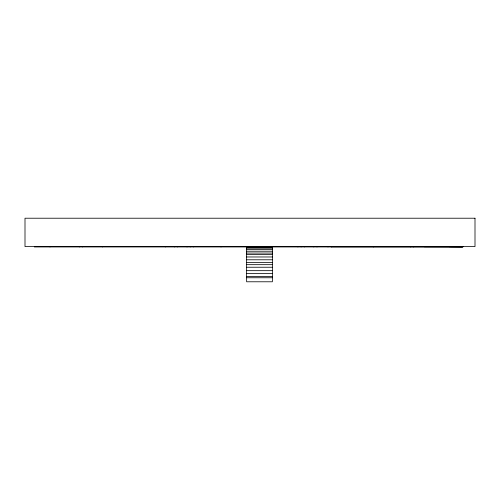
<?xml version="1.0" encoding="UTF-8"?>
<svg xmlns="http://www.w3.org/2000/svg" width="500" height="500" viewBox="0 0 500 500"><rect width="100%" height="100%" fill="white"/><g stroke="black" fill="none" stroke-linecap="round" stroke-linejoin="round"><path stroke-width="0.75" d="M331.175 246.819L462.463 246.819L450.838 246.75M246.637 247.312L272.369 247.312M246.637 248.169L272.369 248.169M246.637 249.513L272.369 249.513M246.637 251.225L272.369 251.225M246.637 253.056L272.369 253.056M246.637 254.525L272.369 254.525M246.637 256.969L272.369 256.969M246.637 259.781L272.369 259.781M246.637 262.469L272.369 262.469M246.637 264.669L272.369 264.669M246.637 267.238L272.369 267.238M246.637 270.663L272.369 270.663M246.637 273.469L272.369 273.469M246.637 276.406L272.369 276.406M246.637 277.75L272.369 277.75M424.325 246.75L462.463 246.819M462.95 246.575L462.95 246.944L34.356 246.944L34.356 246.575M462.706 246.575L462.706 246.944M449.994 246.575L449.994 246.944M413.688 246.575L413.688 246.944M410.506 246.575L410.506 246.944M373.331 246.575L373.331 246.944M331.175 246.575L331.175 246.944M327.994 246.575L327.994 246.944M316.994 246.575L316.994 246.944M313.812 246.575L313.812 246.944M304.281 246.575L304.281 246.944M301.1 246.575L301.1 246.944M297.919 246.575L297.919 246.944M272.369 246.575L272.369 281.781L246.637 281.781L246.637 246.575M271.944 246.575L271.944 246.944M221.012 246.575L221.012 246.944M193.4 246.575L193.4 246.944M190.219 246.575L190.219 246.944M187.037 246.575L187.037 246.944M177.631 246.575L177.631 246.944M174.45 246.575L174.45 246.944M165.281 246.575L165.362 246.944M102.544 246.575L102.544 246.944M82.65 246.575L82.65 246.944M79.469 246.575L79.469 246.944M50.006 246.575L50.006 246.944M475 218.219L25 218.219L25 246.575L475 246.575L475 218.219"/></g></svg>
